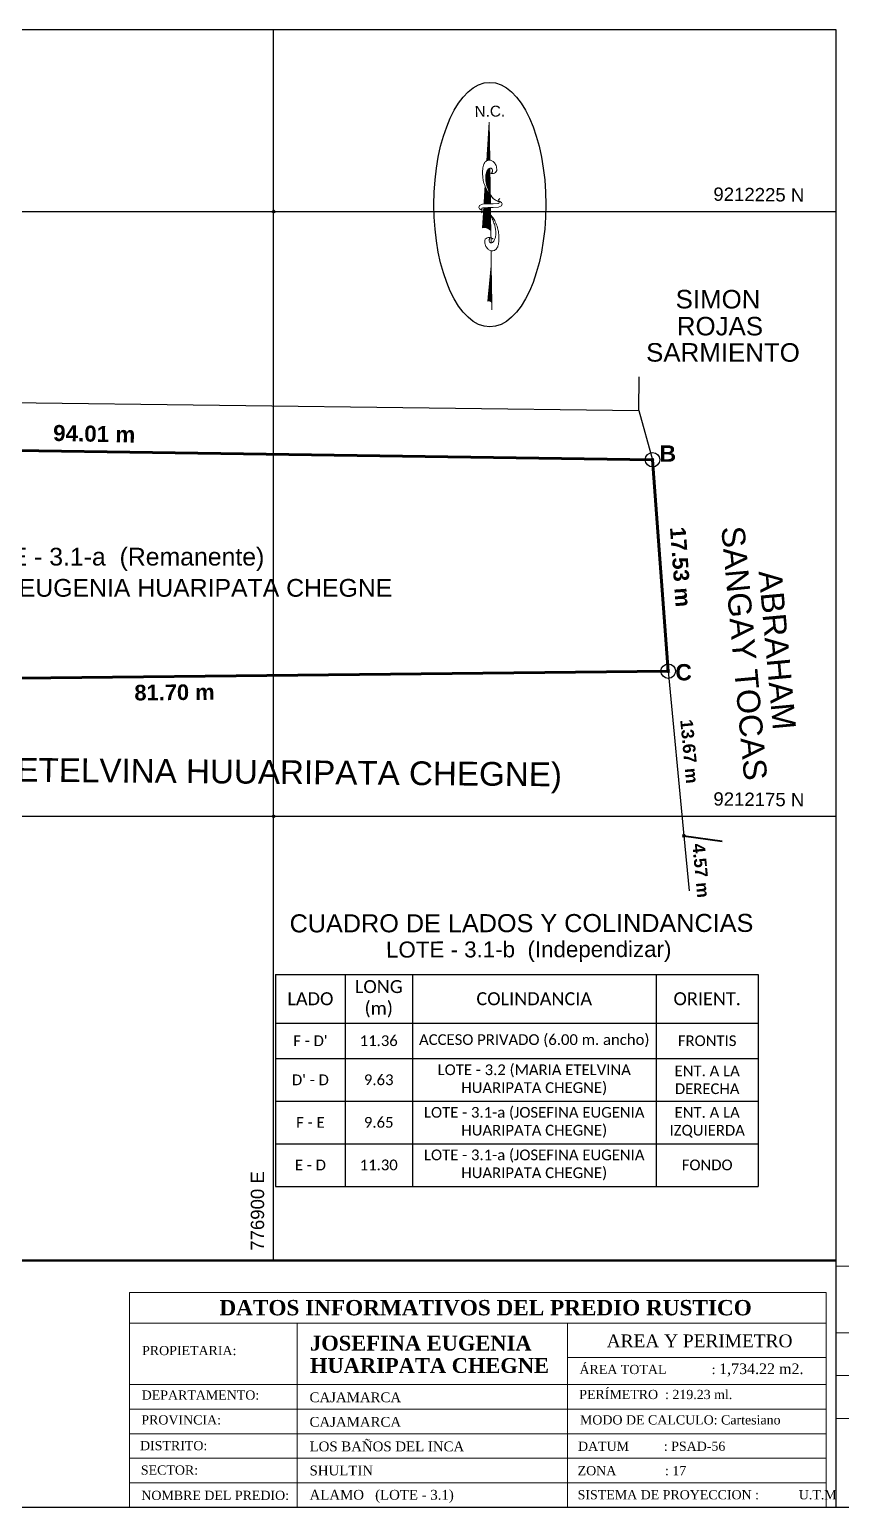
# Model space of a CAD drawing. Extents: x 776738 to 777032, y 9211875 to 9212308.
# Drawn here: x 776879.8 to 776947, y 9212117.9 to 9212240 of the extents above; entities that cross this region are included whole.
import ezdxf
from ezdxf.enums import TextEntityAlignment as Align

# ---------------------------------------------------------------- set-up
doc = ezdxf.new("R2010")
doc.units = 0
doc.header["$MEASUREMENT"] = 0
doc.header["$PDMODE"] = 35
doc.header["$PDSIZE"] = 0.1
doc.layers.get('0').update_dxf_attribs({"linetype": 'CONTINUOUS'})
for name, color, linetype in [('COORD_TXT', 7, 'CONTINUOUS'), ('lindero definitivo matriz', 6, 'CONTINUOUS'), ('pntdesc', 1, 'CONTINUOUS'), ('VERTICES', 3, 'CONTINUOUS')]:
    doc.layers.add(name, color=color, linetype=linetype)
for name, color, linetype, lineweight in [('Membrete', 7, 'CONTINUOUS', 53), ('ne_grid', 104, 'CONTINUOUS', 9), ('PERIMETRO', 1, 'CONTINUOUS', 35)]:
    doc.layers.add(name, color=color, linetype=linetype, lineweight=lineweight)
doc.styles.add('ARIAL', font='arial.ttf', dxfattribs={"height": 1})
doc.styles.get("Standard").update_dxf_attribs({"font": 'arial.ttf'})
doc.styles.add('VERTICES', font='sanssb__.ttf')

# ---------------------------------------------------------------- blocks, each defined once
blk = doc.blocks.new('*U4')
at = {"layer": 'ne_grid', "color": 7}
for p, q in [((0.49, 10.16), (0.16, 4.85)), ((0.49, 10.16), (0.57, 4.93)), ((0.55, 4.93), (0.47, 9.91)), ((0.62, 0.28), (0.56, 3.81)), ((0.59, 3.83), (0.66, -1.06)), ((0.71, -4.75), (0.74, -6.43)), ((0.75, -7.51), (0.78, -9.59)), ((0.86, -14.83), (0.87, -15.64))]:
    blk.add_line(p, q, dxfattribs=at)
at = {"layer": 'ne_grid', "color": 1}
for p, q in [((0.45, 4.91), (0.39, 8.61)), ((0.5, 4.92), (0.43, 9.26)), ((0.3, 4.88), (0.27, 6.67)), ((0.35, 4.89), (0.31, 7.31)), ((0.4, 4.91), (0.35, 7.96)), ((0.2, 4.86), (0.19, 5.37)), ((0.25, 4.87), (0.23, 6.02)), ((0.03, 2.2), (0.03, 2.33)), ((0.09, 1.76), (0.07, 3.01)), ((0.14, 1.5), (0.12, 3.19)), ((0.2, 1.31), (0.17, 3.35)), ((0.25, 1.16), (0.22, 3.44)), ((0.3, 1.02), (0.27, 3.52)), ((0.36, 0.89), (0.31, 3.61)), ((0.41, 0.75), (0.36, 3.67)), ((0.46, 0.62), (0.41, 3.7)), ((0.51, 0.51), (0.46, 3.74)), ((0.56, 0.39), (0.51, 3.77)), ((-0.12, -1.1), (-0.14, 0.18)), ((-0.07, -1.1), (-0.1, 0.83)), ((-0.02, -1.1), (-0.05, 1.28)), ((0.03, -1.09), (0, 1.15)), ((0.08, -1.09), (0.05, 1.02)), ((0.13, -1.09), (0.1, 0.89)), ((0.18, -1.08), (0.16, 0.8)), ((0.23, -1.08), (0.21, 0.72)), ((0.28, -1.08), (0.26, 0.64)), ((0.33, -1.08), (0.31, 0.55)), ((0.38, -1.07), (0.36, 0.47)), ((0.44, -1.07), (0.41, 0.39)), ((0.49, -1.07), (0.46, 0.32)), ((0.54, -1.06), (0.52, 0.25)), ((0.59, -1.06), (0.57, 0.19)), ((0.64, -1.06), (0.62, 0.12)), ((-0.22, -4.35), (-0.26, -1.77)), ((-0.17, -4.35), (-0.21, -1.63)), ((-0.17, -1.1), (-0.18, -0.48)), ((-0.12, -4.35), (-0.16, -1.63)), ((-0.07, -4.35), (-0.11, -1.62)), ((-0.02, -4.35), (-0.06, -1.62)), ((0.03, -4.36), (-0.01, -1.61)), ((0.08, -4.37), (0.04, -1.61)), ((0.13, -4.37), (0.09, -1.61)), ((0.18, -4.39), (0.14, -1.6)), ((0.23, -4.41), (0.19, -1.6)), ((0.28, -4.42), (0.24, -1.6)), ((0.33, -4.45), (0.29, -1.6)), ((0.39, -4.48), (0.34, -1.6)), ((0.44, -4.51), (0.39, -1.6)), ((0.49, -4.54), (0.44, -1.6)), ((0.51, -2.4), (0.49, -1.6)), ((0.56, -2.45), (0.54, -1.59)), ((0.61, -2.51), (0.59, -1.59)), ((0.66, -2.56), (0.64, -1.59)), ((-0.37, -4.36), (-0.38, -3.71)), ((-0.32, -4.36), (-0.34, -3.06)), ((-0.27, -4.35), (-0.3, -2.42)), ((0.54, -4.58), (0.51, -2.41)), ((0.59, -4.62), (0.56, -2.49)), ((0.64, -4.68), (0.61, -2.57)), ((0.69, -4.73), (0.66, -2.64)), ((0.84, -14.7), (0.77, -9.76)), ((0.58, -14.44), (0.55, -11.92)), ((0.63, -14.46), (0.59, -11.49)), ((0.69, -14.49), (0.63, -11.06)), ((0.74, -14.54), (0.68, -10.63)), ((0.79, -14.6), (0.72, -10.19)), ((0.33, -14.42), (0.33, -14.09)), ((0.38, -14.41), (0.37, -13.66)), ((0.43, -14.41), (0.41, -13.22)), ((0.48, -14.41), (0.46, -12.79)), ((0.53, -14.42), (0.5, -12.36))]:
    blk.add_line(p, q, dxfattribs=at)
at = {"layer": 'ne_grid', "color": 7}
for points in [[(0.37, 3.34, 0.077736), (0.56, 3.19, 0.07962), (0.77, 3.11, 0.096266), (1.07, 3.11, 0.100752), (1.34, 3.22, 0.224486), (1.52, 3.52, 0.11255), (1.43, 4.19, 0.100563), (1.13, 4.67, 0.134878), (0.77, 4.89, 0.132719), (0.3, 4.9, 0.155229), (-0.05, 4.69, 0.101616), (-0.29, 4.24, 0.067278), (-0.42, 3.48, 0.034332), (-0.38, 2.46, 0.050354), (-0.24, 1.78, 0.032541), (0.1, 0.93, 0.044988), (0.43, 0.36, 0.025546), (0.65, 0.08, 0.017117), (1.02, -0.32, 0.06565), (1.32, -0.54, 0.042468), (1.84, -0.79)], [(0.78, 3.11, 0.076919), (0.88, 3.24, 0.080527), (0.93, 3.39, 0.088695), (0.93, 3.62, 0.141897), (0.86, 3.75, 0.152973), (0.74, 3.83, 0.126446), (0.57, 3.82, 0.120122), (0.4, 3.72, 0.080483), (0.23, 3.49, 0.067361), (0.07, 3.07, 0.059891), (0.01, 2.56, 0.028199), (0.06, 1.89, 0.039094), (0.16, 1.42, 0.016831), (0.27, 1.11, 0.008651), (0.5, 0.52, 0.03625), (0.64, 0.23, 0.021578), (0.95, -0.24)], [(1.04, -5.93, 0.077736), (0.86, -5.79, 0.07962), (0.64, -5.71, 0.096266), (0.34, -5.71, 0.100752), (0.08, -5.82, 0.224486), (-0.1, -6.12, 0.11255), (-0.01, -6.79, 0.100563), (0.28, -7.27, 0.134878), (0.65, -7.49, 0.132719), (1.12, -7.5, 0.155229), (1.46, -7.28, 0.101616), (1.7, -6.84, 0.067278), (1.83, -6.08, 0.034332), (1.79, -5.06, 0.050354), (1.65, -4.38, 0.032541), (1.32, -3.53, 0.044988), (0.98, -2.96, 0.025546), (0.76, -2.67, 0.017117), (0.39, -2.28, 0.06565), (0.09, -2.05, 0.042468), (-0.43, -1.81)], [(0.71, -4.75, 0.268535), (-0.42, -4.36), (-0.25, -1.64)], [(0.64, -5.71, 0.076919), (0.54, -5.84, 0.080527), (0.49, -5.98, 0.088695), (0.49, -6.22, 0.141897), (0.55, -6.35, 0.152973), (0.67, -6.42, 0.126446), (0.84, -6.42, 0.120122), (1.01, -6.32, 0.080483), (1.19, -6.09, 0.067361), (1.35, -5.66, 0.059891), (1.4, -5.15, 0.028199), (1.35, -4.49, 0.039094), (1.25, -4.02, 0.016831), (1.15, -3.71, 0.008651), (0.92, -3.12, 0.03625), (0.77, -2.82, 0.021578), (0.47, -2.36)], [(0.29, -14.43), (0.78, -9.59), (0.86, -14.83, 0.510231), (0.29, -14.43)]]:
    blk.add_lwpolyline(points, format="xyb", dxfattribs=at)
for points in [[(-0.07, 1.31), (-0.09, 0.89), (-0.22, -1.11)], [(1.93, -0.33), (1.78, -0.5), (1.83, -0.65), (1.91, -0.77), (1.88, -0.95), (1.71, -1.01), (1.04, -1.06), (0.66, -1.06), (0.31, -1.07), (-0.41, -1.13), (-0.83, -1.31), (-0.95, -1.56), (-0.86, -1.74), (-0.62, -1.91), (-0.49, -2.01)], [(-0.59, -2.32), (-0.44, -2.15), (-0.5, -1.99), (-0.58, -1.88), (-0.54, -1.69), (-0.37, -1.63), (0.3, -1.59), (0.67, -1.59), (1.03, -1.58), (1.75, -1.52), (2.16, -1.34), (2.29, -1.09), (2.19, -0.9), (1.96, -0.74), (1.83, -0.64)], [(0.66, -1.59), (0.67, -1.66), (0.68, -2.58)], [(0.68, -2.67), (0.69, -2.99), (0.71, -4.75)]]:
    blk.add_lwpolyline(points, dxfattribs=at)
at = {"layer": 'ne_grid', "color": 7, "style": 'ARIAL', "oblique": 360, "width": 1}
blk.add_text('N.C.', height=1.5, rotation=0.8549, dxfattribs=at).set_placement((-1.5, 10.87))
blk = doc.blocks.new('*T6')
at = {"linetype": 'ByBlock', "lineweight": -2, "transparency": 16777216}
for p, q in [((0, 0), (39.91, 0)), ((0, 0), (0, -17.52)), ((5.76, 0), (5.76, -17.52)), ((11.31, 0), (11.31, -17.52)), ((31.47, 0), (31.47, -17.52)), ((39.91, 0), (39.91, -17.52)), ((0, -4.02), (39.91, -4.02)), ((0, -6.95), (39.91, -6.95)), ((0, -10.47), (39.91, -10.47)), ((0, -13.99), (39.91, -13.99)), ((0, -17.52), (39.91, -17.52))]:
    blk.add_line(p, q, dxfattribs=at)
at = {"color": 0, "linetype": 'Continuous', "transparency": 16777216, "attachment_point": 5}
for s, insert, char_height, width in [('{\\fCalibri|b0|i0|c0|p34;\\C7;LONG (m)}', (8.53, -2.01), 1.0734, 4.7939), ('{\\fCalibri|b0|i0|c0|p34;\\C7;LADO}', (2.88, -2.01), 1.0734, 4.99), ('{\\fCalibri|b0|i0|c0|p34;\\C7;COLINDANCIA}', (21.39, -2.01), 1.0734, 19.3935), ('{\\fCalibri|b0|i0|c0|p34;\\C7;ORIENT.}', (35.69, -2.01), 1.0734, 7.6743), ('{\\fCalibri|b0|i0|c0|p34;\\C7;ACCESO PRIVADO (6.00 m. ancho)}', (21.39, -5.48), 0.8856, 19.3935), ("{\\fCalibri|b0|i0|c0|p34;\\C7;F - D'}", (2.88, -5.48), 0.8856, 4.99), ('{\\fCalibri|b0|i0|c0|p34;11.36', (8.53, -5.48), 0.8856, 4.7939), ('{\\fCalibri|b0|i0|c0|p34;\\C7;FRONTIS}', (35.69, -5.48), 0.8856, 7.6743), ('{\\fCalibri|b0|i0|c0|p34;\\C7;LOTE - 3.2 (MARIA ETELVINA HUARIPATA CHEGNE)}', (21.39, -8.71), 0.8856, 19.3935), ("{\\fCalibri|b0|i0|c0|p34;\\C7;D' - D}", (2.88, -8.71), 0.8856, 4.99), ('{\\fCalibri|b0|i0|c0|p34;9.63', (8.53, -8.71), 0.8856, 4.7939), ('{\\fCalibri|b0|i0|c0|p34;\\C7;ENT. A LA DERECHA}', (35.69, -8.71), 0.8856, 7.6743), ('{\\fCalibri|b0|i0|c0|p34;\\C7;LOTE - 3.1-a (JOSEFINA EUGENIA HUARIPATA CHEGNE)}', (21.39, -12.23), 0.8856, 19.3935), ('{\\fCalibri|b0|i0|c0|p34;\\C7;ENT. A LA IZQUIERDA}', (35.69, -12.23), 0.8856, 7.6743), ('{\\fCalibri|b0|i0|c0|p34;\\C7;F - E}', (2.88, -12.23), 0.8856, 4.99), ('{\\fCalibri|b0|i0|c0|p34;9.65', (8.53, -12.23), 0.8856, 4.7939), ('{\\fCalibri|b0|i0|c0|p34;\\C7;LOTE - 3.1-a (JOSEFINA EUGENIA HUARIPATA CHEGNE)}', (21.39, -15.75), 0.8856, 19.3935), ('{\\fCalibri|b0|i0|c0|p34;\\C7;E - D}', (2.88, -15.75), 0.8856, 4.99), ('{\\fCalibri|b0|i0|c0|p34;11.30', (8.53, -15.75), 0.8856, 4.7939), ('{\\fCalibri|b0|i0|c0|p34;\\C7;FONDO}', (35.69, -15.75), 0.8856, 7.6743)]:
    blk.add_mtext(s, dxfattribs=dict(at, insert=insert, char_height=char_height, width=width))

msp = doc.modelspace()

# ---------------------------------------------------------------- linework, layer by layer
at = {"color": 7, "linetype": 'Continuous', "lineweight": 30}
for p, q in [((776824.66, 9212240.04), (776946.48, 9212240.04)), ((776946.48, 9212240.04), (776946.48, 9212117.86)), ((776999.28, 9212117.86), (776820.67, 9212117.86))]:
    msp.add_line(p, q, dxfattribs=at)
at = {"color": 150, "linetype": 'Continuous'}
for p, q in [((776900, 9212138.28), (776900, 9212240.04)), ((776824.66, 9212225), (776946.48, 9212225)), ((776824.66, 9212175), (776946.48, 9212175))]:
    msp.add_line(p, q, dxfattribs=at)
at = {"color": 253, "linetype": 'Continuous', "lineweight": 30}
for p, q in [((776878.18, 9212209.22, -0.9), (776930.19, 9212208.55, -0.44)), ((776930.19, 9212208.55, -0.44), (776931.33, 9212204.48)), ((776932.63, 9212187), (776933.92, 9212173.39)), ((776933.92, 9212173.39), (776934.35, 9212168.84))]:
    msp.add_line(p, q, dxfattribs=at)
at = {"color": 252, "linetype": 'Continuous', "lineweight": 40}
msp.add_line((776933.92, 9212173.39), (776937.08, 9212172.94), dxfattribs=at)
at = {"lineweight": 5}
for p, q in [((776946.48, 9212138.28), (776946.48, 9212118.47)), ((776999.28, 9212137.81), (776946.48, 9212137.81)), ((776945.68, 9212135.64), (776888.08, 9212135.64)), ((776888.08, 9212135.64), (776888.08, 9212117.86)), ((776945.68, 9212135.64), (776945.68, 9212117.86)), ((776945.68, 9212133.1), (776888.08, 9212133.1)), ((776901.95, 9212117.86), (776901.95, 9212133.1)), ((776901.95, 9212117.86), (776901.95, 9212133.1)), ((776924.29, 9212117.86), (776924.29, 9212133.1)), ((776999.28, 9212132.3), (776946.48, 9212132.3)), ((776945.68, 9212130.26), (776924.29, 9212130.26)), ((776945.68, 9212128.02), (776888.08, 9212128.02)), ((776999.28, 9212128.76), (776946.48, 9212128.76)), ((776945.68, 9212125.99), (776888.08, 9212125.99)), ((776986.55, 9212125.22), (776946.48, 9212125.22)), ((776945.68, 9212123.95), (776888.08, 9212123.95)), ((776945.68, 9212121.92), (776888.08, 9212121.92)), ((776945.68, 9212119.89), (776888.08, 9212119.89)), ((776999.28, 9212117.86), (776946.48, 9212117.86))]:
    msp.add_line(p, q, dxfattribs=at)
at = {"color": 0, "lineweight": 5}
msp.add_line((776946.48, 9212122.38), (776946.48, 9212120.03), dxfattribs=at)
at = {"color": 253, "linetype": 'Continuous', "lineweight": 30, "elevation": -0.44, "flags": 128}
msp.add_lwpolyline([(776930.19, 9212208.55), (776930.24, 9212211.32)], dxfattribs=at)
at = {"color": 252, "linetype": 'Continuous', "lineweight": 60}
msp.add_lwpolyline([(776837.33, 9212205.86), (776931.33, 9212204.48), (776932.63, 9212187), (776850.93, 9212186.12), (776848.72, 9212197.2), (776839.07, 9212197.15), (776837.33, 9212205.86)], dxfattribs=at)
at = {"color": 7, "lineweight": 5}
msp.add_lwpolyline([(776923.54, 9212135.64), (776945.68, 9212135.64)], dxfattribs=at)
at = {"color": 3, "linetype": 'Continuous'}
msp.add_ellipse((776917.88, 9212225.57), major_axis=(0, -10.11), ratio=0.457684, dxfattribs=at)
at = {"color": 7, "linetype": 'Continuous'}
for p in [(776900, 9212225), (776900, 9212175)]:
    msp.add_point(p, dxfattribs=at)
at = {"color": 252, "linetype": 'Continuous'}
for p in [(776931.33, 9212204.48), (776932.63, 9212187)]:
    msp.add_point(p, dxfattribs=at)
at = {"color": 252}
msp.add_point((776932.56, 9212187.01), dxfattribs=at)
at = {"color": 253, "linetype": 'Continuous'}
msp.add_point((776933.92, 9212173.39), dxfattribs=at)
at = {"layer": 'COORD_TXT', "color": 7, "lineweight": 50}
msp.add_line((776946.48, 9212138.28), (776824.66, 9212138.28), dxfattribs=at)
at = {"layer": 'VERTICES', "color": 252, "linetype": 'Continuous'}
for centre in [(776931.33, 9212204.48), (776931.33, 9212204.48), (776932.63, 9212187), (776932.63, 9212187), (776932.63, 9212187)]:
    msp.add_circle(centre, 0.6, dxfattribs=at)

# ---------------------------------------------------------------- block references
msp.add_blockref('*T6', (776900.16, 9212161.92))
at = {"layer": 'PERIMETRO', "color": 7, "lineweight": 5, "xscale": 0.6015904270680613, "yscale": 0.6015904339522947, "zscale": 0.6015904270680613}
msp.add_blockref('*U4', (776917.53, 9212226.28), dxfattribs=at)

# ---------------------------------------------------------------- texts
at = {"color": 150, "linetype": 'Continuous', "char_height": 1.0995, "width": 96.6642, "attachment_point": 1}
for s, insert, rotation in [('{\\f@Arial Unicode MS|b0|i0|c0|p34;9212225 N}', (776936.37, 9212226.99), 359.3826), ('{\\f@Arial Unicode MS|b0|i0|c0|p34;9212175 N}', (776936.37, 9212176.99), 359.3826), ('{\\f@Arial Unicode MS|b0|i0|c0|p34;776900 E}', (776898.11, 9212139.08), 90)]:
    msp.add_mtext(s, dxfattribs=dict(at, insert=insert, rotation=rotation))
at = {"color": 252, "linetype": 'Continuous', "attachment_point": 1}
for s, insert, char_height, width, rotation in [('{\\fArial|b1|i0|c0|p34;94.01 m}', (776881.78, 9212207.36, -5), 1.3259, 639.1527, 358.8301), ('{\\fArial|b1|i0|c0|p34;17.53 m}', (776934.06, 9212198.97), 1.2936, 623.5636, 274.1495), ('{\\fArial|b1|i0|c0|p34;81.70 m}', (776888.48, 9212185.87, -4.88), 1.2936, 623.5636, 0.4762)]:
    msp.add_mtext(s, dxfattribs=dict(at, insert=insert, char_height=char_height, width=width, rotation=rotation))
at = {"color": 253, "linetype": 'Continuous', "char_height": 1.0349, "width": 498.8509, "attachment_point": 1, "rotation": 275.3677}
for s, insert in [('{\\fArial|b1|i0|c0|p34;13.67 m}', (776934.65, 9212183.05)), ('{\\fArial|b1|i0|c0|p34;4.57 m}', (776935.65, 9212172.8))]:
    msp.add_mtext(s, dxfattribs=dict(at, insert=insert))
at = {"color": 24, "linetype": 'Continuous', "insert": (776855.88, 9212180.03), "char_height": 1.9635, "width": 431.3056, "attachment_point": 1, "rotation": 359.5011}
msp.add_mtext('LOTE 3.2 (MARIA ETELVINA HUUARIPATA CHEGNE)', dxfattribs=at)
at = {"lineweight": 5, "attachment_point": 1}
for s, insert, char_height, width in [('{\\fTimes New Roman|b1|i0|c0|p18;DATOS INFORMATIVOS DEL PREDIO RUSTICO}', (776895.52, 9212135.01), 1.2699, 45.3515), ('{\\fTimes New Roman|b1|i0|c0|p18;JOSEFINA EUGENIA}', (776903.01, 9212132.06, 80.93), 1.2298, 37.7867), ('{\\fTimes New Roman|b0|i0|c0|p18;AREA Y PERIMETRO}', (776927.54, 9212132.16), 1.0583, 19.7978), ('{\\fTimes New Roman|b0|i0|c0|p18;PROPIETARIA:}', (776889.12, 9212131.21), 0.7619, 18.004), ('{\\fTimes New Roman|b1|i0|c0|p18;HUARIPATA CHEGNE}', (776903.01, 9212130.21, 80.93), 1.2298, 37.7867), ('{\\fTimes New Roman|b0|i0|c0|p18;ÁREA TOTAL             :} {\\fTimes New Roman|b0|i0|c0|p18;\\H1.1482x;1,734.22 m2.}', (776925.29, 9212129.76), 0.76195, 30.0416), ('{\\fTimes New Roman|b0|i0|c0|p18;PERÍMETRO  : 219.23 ml.}', (776925.27, 9212127.58), 0.7619, 18.004), ('{\\fTimes New Roman|b0|i0|c0|p18;DEPARTAMENTO:}', (776889.09, 9212127.53), 0.7619, 18.004), ('{\\fTimes New Roman|b0|i0|c0|p18;CAJAMARCA}', (776902.97, 9212127.37), 0.8127, 26.2626), ('{\\fTimes New Roman|b0|i0|c0|p18;PROVINCIA:}', (776889.06, 9212125.48), 0.7619, 18.004), ('{\\fTimes New Roman|b0|i0|c0|p18;CAJAMARCA}', (776902.97, 9212125.34), 0.8127, 26.2626), ('{\\fTimes New Roman|b0|i0|c0|p18;MODO DE CALCULO: Cartesiano}', (776925.33, 9212125.48), 0.7619, 27.7674), ('{\\fTimes New Roman|b0|i0|c0|p18;DISTRITO:}', (776888.95, 9212123.35), 0.7619, 18.004), ('{\\fTimes New Roman|b0|i0|c0|p18;DISTRITO:}', (776888.95, 9212123.35), 0.7619, 18.004), ('{\\fTimes New Roman|b0|i0|c0|p18;LOS BAÑOS DEL INCA}', (776902.97, 9212123.31), 0.8127, 26.2626), ('{\\fTimes New Roman|b0|i0|c0|p18;DATUM          : PSAD-56}', (776925.17, 9212123.3), 0.7619, 17.8317), ('{\\fTimes New Roman|b0|i0|c0|p18;SECTOR:}', (776889.02, 9212121.33), 0.7619, 18.004), ('{\\fTimes New Roman|b0|i0|c0|p18;SHULTIN}', (776902.97, 9212121.32), 0.8127, 26.2626), ('{\\fTimes New Roman|b0|i0|c0|p18;ZONA              : 17}', (776925.14, 9212121.28), 0.7619, 10.011), ('{\\fTimes New Roman|b0|i0|c0|p18;NOMBRE DEL PREDIO:}', (776889.06, 9212119.24), 0.7619, 18.004), ('{\\fTimes New Roman|b0|i0|c0|p18;ALAMO   (LOTE - 3.1)}', (776902.97, 9212119.31), 0.8127, 26.2626), ('{\\fTimes New Roman|b0|i0|c0|p18;SISTEMA DE PROYECCION : ^IU.T.M}', (776925.14, 9212119.29), 0.7619, 20.66)]:
    msp.add_mtext(s, dxfattribs=dict(at, insert=insert, char_height=char_height, width=width))
at = {"layer": 'lindero definitivo matriz', "color": 252, "char_height": 1.4687, "attachment_point": 1}
for s, insert, width in [('LOTE - 3.1-a  (Remanente)', (776874.26, 9212197.2), 27.9235), ('JOSEFINA EUGENIA HUARIPATA CHEGNE', (776868.32, 9212194.62), 43.4328)]:
    msp.add_mtext(s, dxfattribs=dict(at, insert=insert, width=width))
at = {"layer": 'lindero definitivo matriz', "color": 7, "insert": (776909.29, 9212164.64), "char_height": 1.3218, "width": 25.1311, "attachment_point": 1, "rotation": 0.1061}
msp.add_mtext('LOTE - 3.1-b  (Independizar)', dxfattribs=at)
at = {"layer": 'Membrete', "color": 252, "linetype": 'Continuous', "style": 'ARIAL'}
for s, p in [('SIMON', (776933.24, 9212216.99)), ('ROJAS', (776933.34, 9212214.76)), ('SARMIENTO', (776930.8, 9212212.59))]:
    msp.add_text(s, height=1.531, rotation=359.9499, dxfattribs=at).set_placement(p)
at = {"layer": 'Membrete', "color": 24, "linetype": 'Continuous', "style": 'ARIAL'}
for s, height, p in [('SANGAY TOCAS', 1.9139, (776937.01, 9212198.9)), ('ABRAHAM', 1.914, (776940.1, 9212195.24))]:
    msp.add_text(s, height=height, rotation=275.2076, dxfattribs=at).set_placement(p)
at = {"layer": 'pntdesc', "color": 7}
msp.add_text('CUADRO DE LADOS Y COLINDANCIAS', height=1.4927, rotation=0.0609, dxfattribs=at).set_placement((776901.32, 9212165.4))
at = {"layer": 'VERTICES', "color": 252, "linetype": 'Continuous', "style": 'VERTICES'}
for s, p in [('B', (776932.6, 9212204.99)), ('C', (776933.9, 9212186.91))]:
    msp.add_text(s, height=1.35, dxfattribs=at).set_placement(p, align=Align.MIDDLE)

doc.saveas('drawing.dxf')
